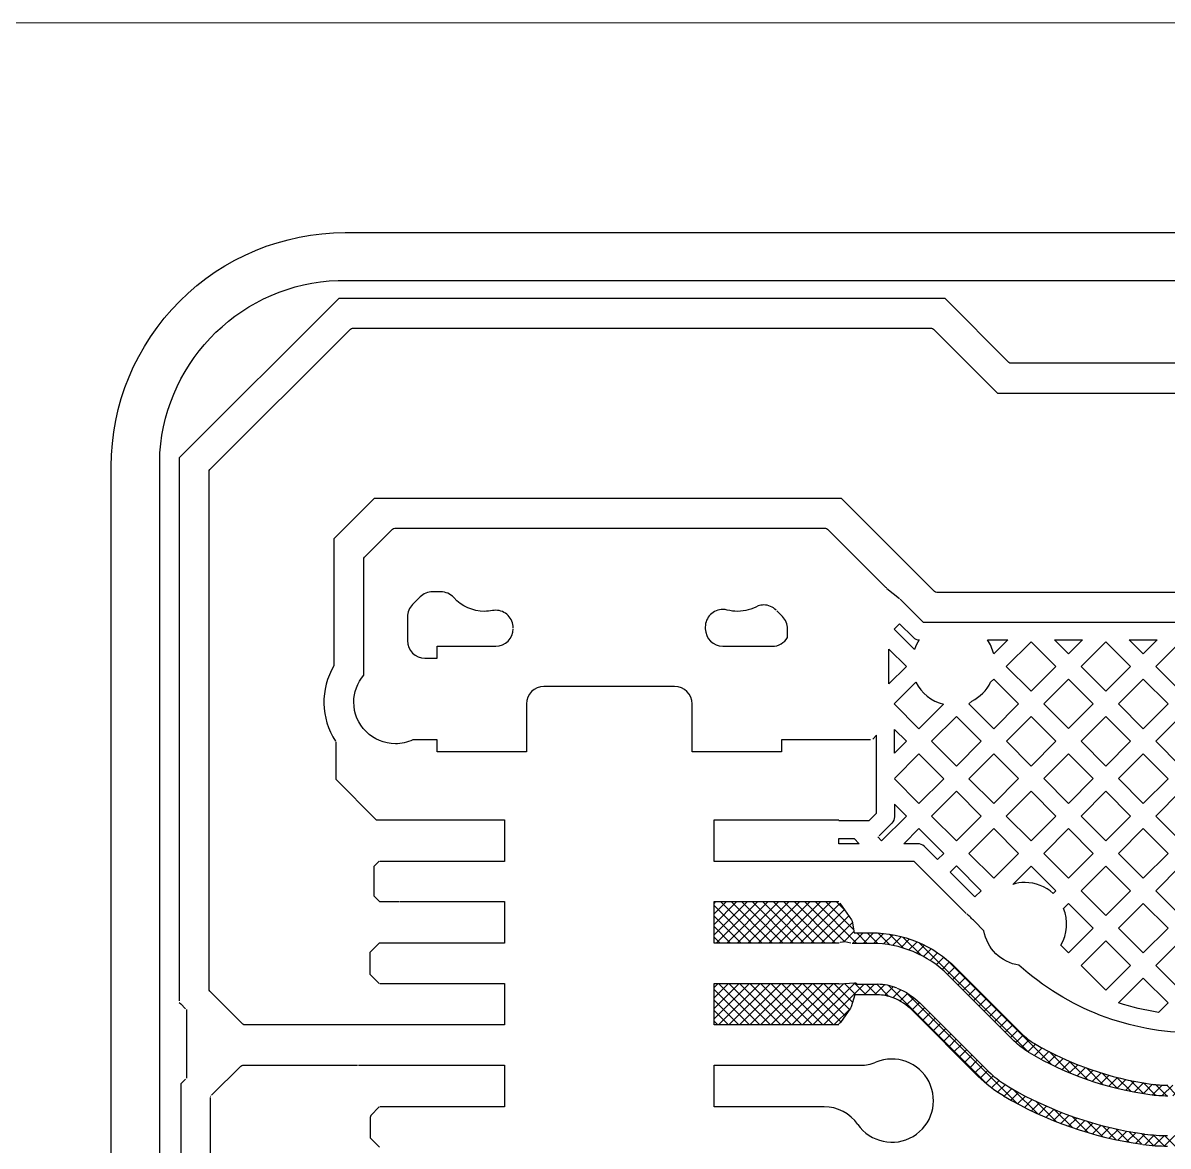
# Model space of a CAD drawing. Extents: x 3811 to 4253, y -432 to -307.
# Drawn here: x 4160.684 to 4165.581, y -356.044 to -351.24 of the extents above; entities that cross this region are included whole.
import ezdxf

# ---------------------------------------------------------------- set-up
doc = ezdxf.new("R2010")
doc.units = 0
doc.layers.add('gbr-dxf_layer0', color=7, linetype='Continuous')
doc.layers.add('gbr-outline-dxf_layer1', color=2, linetype='Continuous')
doc.layers.add('備註', color=1, linetype='Continuous', lineweight=9)

msp = doc.modelspace()

# ---------------------------------------------------------------- hatches: boundary and pattern name
at = {"layer": '備註', "linetype": 'Continuous'}
h = msp.add_hatch(dxfattribs=at)
h.set_pattern_fill('ANSI37', color=1, scale=0.01, angle=180, style=0)
h.set_pattern_definition([(135, (8843.560736277654, 77.47881360700057), (0.02245064030267288, 0.02245064030267288), []), (45.00000000000001, (8843.560736277654, 77.47881360700057), (0.02245064030267288, -0.02245064030267288), [])])
edge = h.paths.add_edge_path()
edge.add_ellipse((4240.778275471918, -361.3788892770392), major_axis=(0.01252426819055923, 0), ratio=1, start_angle=62.23431466019579, end_angle=74.47364938760656)
edge.add_line((4240.781627987142, -361.3668220513688), (4240.699102987142, -361.3437570513687))
edge.add_ellipse((4240.695610890889, -361.3560347483626), major_axis=(0.01276466136323169, 0), ratio=1, start_angle=74.12286977857029, end_angle=154.8854511866665)
edge.add_line((4240.684052987142, -361.3506170513688), (4240.661245987142, -361.3430890513688))
edge.add_ellipse((4240.639942253281, -361.6157295257153), major_axis=(0.2734715292828165, 0), ratio=1, start_angle=85.53206876416063, end_angle=124.9321066714137)
edge.add_line((4240.483350987142, -361.3915290513687), (4240.384305987142, -361.4603520513688))
edge.add_ellipse((4239.437211706495, -360.1596750521853), major_axis=(1.608958741745759, 0), ratio=1, start_angle=259.9973253950895, end_angle=306.0604171005775)
edge.add_line((4239.157744987143, -361.7441770513688), (4225.238295987143, -359.2907950513687))
edge.add_ellipse((4223.085734032277, -371.498371707494), major_axis=(12.39590459727366, 0), ratio=1, start_angle=79.99983239179853, end_angle=89.02223314645957)
edge.add_line((4223.297262987143, -359.1042720513688), (4223.286972987143, -359.1040200513688))
edge.add_ellipse((4223.11095373497, -374.6557703994424), major_axis=(15.55274643482438, 0), ratio=1, start_angle=89.35153732403013, end_angle=106.8624955880837)
edge.add_line((4218.599477987143, -359.7717350513688), (4216.316115987142, -360.4632500513687))
edge.add_ellipse((4217.25461848953, -363.35921541796), major_axis=(3.044240849782393, 0), ratio=1, start_angle=107.9560793490311, end_angle=112.9058941111479)
edge.add_ellipse((4216.075594712353, -360.5762347271943), major_axis=(0.02200018640532932, 0), ratio=1, start_angle=105.4255050779633, end_angle=113.3415489921781)
edge.add_ellipse((4212.143559357241, -350.9729123053939), major_axis=(10.35512774600846, 0), ratio=1, start_angle=269.9998540920655, end_angle=292.2641321823256)
edge.add_line((4212.143532987143, -361.3280400513687), (4204.118935987142, -361.3280400513687))
edge.add_line((4204.118935987142, -361.3280400513687), (4202.893957987142, -361.1811340513688))
edge.add_ellipse((4205.175863638907, -342.1540741339722), major_axis=(19.16340529508658, 0), ratio=1, start_angle=237.7232717037186, end_angle=263.1612090197558)
edge.add_line((4194.942432987143, -358.3563270513687), (4194.233357987143, -357.9085140513687))
edge.add_ellipse((4187.633997542184, -368.3550795381765), major_axis=(12.35646748681221, 0), ratio=1, start_angle=57.71835891717838, end_angle=89.99995156770952)
edge.add_line((4187.634007987142, -355.9986120513688), (4165.578979987143, -355.9986120513688))
edge.add_ellipse((4165.578869262658, -355.258169250713), major_axis=(0.7404428089344982, 0), ratio=1, start_angle=262.4938267302385, end_angle=270.0085679077276)
edge.add_ellipse((4165.476431202252, -356.0133978742096), major_axis=(0.02188917907489349, 0), ratio=1, start_angle=74.87409326211606, end_angle=82.18393003354159)
edge.add_ellipse((4165.694900038389, -354.4379770307294), major_axis=(1.568607452013243, 0), ratio=1, start_angle=239.5635427173167, end_angle=262.1038531305894)
edge.add_ellipse((4165.150757668535, -355.3668496548478), major_axis=(0.4920903544579044, 0), ratio=1, start_angle=224.8112738173064, end_angle=239.4010401363109)
edge.add_line((4164.801652987143, -355.7136620513687), (4164.520442987143, -355.4324520513687))
edge.add_ellipse((4164.314069383814, -355.6382910520273), major_axis=(0.2914785726996615, 0), ratio=1, start_angle=44.92569256920794, end_angle=68.28871349969538)
edge.add_ellipse((4164.3393467941, -355.5750084927667), major_axis=(0.2233344415716332, 0), ratio=1, start_angle=68.30772893291217, end_angle=90.00225939866054)
edge.add_line((4164.339337987142, -355.3516740513688), (4164.252260987142, -355.3516740513688))
edge.add_ellipse((4164.241280055295, -355.3581299144281), major_axis=(0.01273809373797429, 0), ratio=1, start_angle=30.45194212593424, end_angle=93.94816493345985)
edge.add_line((4164.240402987142, -355.3454220513688), (4164.173297987142, -355.3500370513688))
edge.add_line((4164.173297987142, -355.3500370513688), (4164.173297987142, -355.3477570513687))
edge.add_line((4164.173297987142, -355.3477570513687), (4163.639897987143, -355.3477570513687))
edge.add_line((4163.639897987143, -355.3477570513687), (4163.639897987143, -355.5255570513688))
edge.add_line((4163.639897987143, -355.5255570513688), (4164.173297987142, -355.5255570513688))
edge.add_line((4164.173297987142, -355.5255570513688), (4164.173297987142, -355.5200900513687))
edge.add_ellipse((4164.170352965722, -355.5077148852459), major_axis=(0.01272076600398494, 0), ratio=1, start_angle=283.3861588286522, end_angle=325.9358450458)
edge.add_line((4164.180890987142, -355.5148400513688), (4164.223257987142, -355.4539820513687))
edge.add_ellipse((4164.212995484167, -355.4463399364474), major_axis=(0.01279534633371312, 0), ratio=1, start_angle=323.3262771394688, end_angle=349.9625931420886)
edge.add_line((4164.225594987142, -355.4485700513687), (4164.242272987142, -355.3966750513687))
edge.add_line((4164.242272987142, -355.3966750513687), (4164.339337987142, -355.3966750513687))
edge.add_ellipse((4164.339350393999, -355.5750157469133), major_axis=(0.1783406959760962, 0), ratio=1, start_angle=68.24926606257229, end_angle=90.00398596916925)
edge.add_ellipse((4164.31406441543, -355.6382931401877), major_axis=(0.2464832540224461, 0), ratio=1, start_angle=44.92480392022333, end_angle=68.24064743318829)
edge.add_line((4164.488582987143, -355.4642320513688), (4164.769727987143, -355.7453770513687))
edge.add_ellipse((4165.150770251016, -355.3668388209625), major_axis=(0.537107436866128, 0), ratio=1, start_angle=224.8111193865649, end_angle=239.4319281955726)
edge.add_ellipse((4165.695346519485, -354.4381023065579), major_axis=(1.613727573838814, 0), ratio=1, start_angle=239.5535593819423, end_angle=262.1161129758722)
edge.add_ellipse((4165.578890742177, -355.2581129602392), major_axis=(0.7854990969039252, 0), ratio=1, start_angle=262.3260020331372, end_angle=270.0069473466934)
edge.add_line((4165.578985987143, -356.0436120513688), (4187.634007987142, -356.0436120513688))
edge.add_ellipse((4187.633994277775, -368.3550779260933), major_axis=(12.31146587473212, 0), ratio=1, start_angle=57.71834354806271, end_angle=89.99993619858863)
edge.add_line((4194.209322987143, -357.9465600513687), (4194.918402987142, -358.3943720513687))
edge.add_ellipse((4205.175869071835, -342.1540783210144), major_axis=(19.20840313318145, 0), ratio=1, start_angle=237.7232498901434, end_angle=263.1611872062008)
edge.add_line((4202.888597987142, -361.2258150513687), (4204.117680987142, -361.3730400513687))
edge.add_line((4204.117680987142, -361.3730400513687), (4212.143532987143, -361.3730400513687))
edge.add_ellipse((4212.143962758537, -350.9728673691231), major_axis=(10.40017269112545, 0), ratio=1, start_angle=269.997632338638, end_angle=292.2775751891053)
edge.add_ellipse((4217.254569022111, -363.359172341488), major_axis=(2.99918380735767, 0), ratio=1, start_angle=107.9504780254341, end_angle=112.9188479303681)
edge.add_ellipse((4217.355273658412, -363.6716505618637), major_axis=(3.327488292974247, 0), ratio=1, start_angle=105.4516366402203, end_angle=107.9418423971558)
edge.add_line((4216.468747987143, -360.4644320513687), (4218.612532987143, -359.8148000513687))
edge.add_ellipse((4223.110524784151, -374.6558001703436), major_axis=(15.50765020038047, 0), ratio=1, start_angle=89.34702091478596, end_angle=106.8609411970305)
edge.add_ellipse((4223.289459880481, -359.1277333126157), major_axis=(0.02153679939091865, 0), ratio=1, start_angle=264.1265545595571, end_angle=270.1359625785639)
edge.add_line((4223.289510987142, -359.1492700513687), (4223.296639987142, -359.1492700513687))
edge.add_ellipse((4223.085753396635, -371.4983870042003), major_axis=(12.35091748287424, 0), ratio=1, start_angle=79.99993745754108, end_angle=89.02165172779574)
edge.add_line((4225.230480987142, -359.3351100513688), (4239.149940987142, -361.7884970513687))
edge.add_ellipse((4239.43712501164, -360.1597059355809), major_axis=(1.653915101447564, 0), ratio=1, start_angle=260.0005388709043, end_angle=305.9201403605867)
edge.add_ellipse((4240.397414285672, -361.4794697178608), major_axis=(0.02203135084924462, 0), ratio=1, start_angle=296.9698749448992, end_angle=305.5256584150097)
edge.add_ellipse((4241.444091873731, -362.9767112480843), major_axis=(1.804788343711396, 0), ratio=1, start_angle=123.9697940119922, end_angle=124.9493166973945)
edge.add_line((4240.435655987142, -361.4799420513688), (4240.509115987143, -361.4284250513688))
edge.add_ellipse((4240.639941412939, -361.6157315073523), major_axis=(0.2284710057927174, 0), ratio=1, start_angle=86.4656404781321, end_angle=124.9326270091944)
edge.add_line((4240.654025987143, -361.3876950513687), (4240.701050987142, -361.4044400513687))
edge.add_line((4240.701050987142, -361.4044400513687), (4240.750207987143, -361.5285420513687))
edge.add_ellipse((4240.762031728044, -361.5238610911775), major_axis=(0.01271661264712969, 0), ratio=1, start_angle=201.5983662150841, end_angle=235.1110773603341)
edge.add_line((4240.754757987143, -361.5342920513688), (4240.753820987143, -361.5396120513687))
edge.add_line((4240.753820987143, -361.5396120513687), (4241.279145987142, -361.6322220513688))
edge.add_line((4241.279145987142, -361.6322220513688), (4241.310015987143, -361.4571220513687))
h.paths.add_polyline_path([(4163.639897987143, -354.9980000513688), (4163.639897987143, -355.1758000513688), (4164.173297987142, -355.1758000513688), (4164.173297987142, -355.1724170513688, 0.1050129999794623), (4164.178555987142, -355.1728270513688), (4164.198300987143, -355.1704220513687), (4164.229684987143, -355.1764570513687), (4164.314189987143, -355.1764570513687, -0.1989610000014064), (4164.640999987142, -355.3118500513688), (4164.922367987142, -355.5932170513688, 0.06388799998524355), (4164.986890987142, -355.6435090513687, 0.09864499997632305), (4165.502980987142, -355.8229320513688, 0.03410700000139696), (4165.580482987142, -355.8282200513688), (4187.634260987143, -355.8282200513688, -0.1417890000000341), (4194.324382987143, -357.7644400513688), (4195.033462987143, -358.2122540513691, 0.1114510000000331), (4202.914252987142, -361.0119470513688), (4204.130634987143, -361.1576470513688), (4212.143737987142, -361.1576470513688, 0.09745599999944704), (4216.002617987143, -360.3981970513688, -0.02167899999797715), (4216.263772987144, -360.3010550513681, -0.01074099999885962), (4216.409520987143, -360.2572090513684), (4218.550044987142, -359.6085500513688, -0.07673299999955843), (4223.300049987142, -358.9338750513688, -0.03938799998511715), (4225.267822987143, -359.1227650513687), (4239.187272987301, -361.5761520513969, 0.1987819999320423), (4240.261337987143, -361.3383420513687), (4240.385672987142, -361.2516370513686, -0.1753869999997423), (4240.677560987145, -361.1731420513687), (4240.775257987142, -361.1738600513688), (4240.814757987143, -361.1936350513687), (4240.814527987142, -361.1949340513687), (4241.339852987143, -361.2875450513687), (4241.370722987142, -361.1124450513688), (4240.845397987143, -361.0198340513687), (4240.844207987143, -361.0265800513687, 0.1927999994876279), (4240.834915987142, -361.0283920513688), (4240.700677987143, -361.1149290513687, 0.3110639999497912), (4240.695107987142, -361.1282690513688), (4240.678575987143, -361.1281470513687, 0.1739159998567557), (4240.359902987142, -361.2147470513688), (4240.235547987142, -361.3014700513688, -0.1987800000002189), (4239.195087987143, -361.5318370513687), (4225.275632987088, -359.0784500513591, 0.03934299999894748), (4223.303040987143, -358.8889170513687, 0.04296799985334238), (4223.299247987143, -358.8886240513688), (4223.289292987142, -358.8886240513688, 0.07655300000000492), (4218.536995987142, -359.5654840513687), (4216.249832987142, -360.2582700513688, 0.02166899999900385), (4215.985147987142, -360.3567250513687, -0.09744499999990434), (4212.143737987142, -361.1126470513688), (4204.131889987142, -361.1126470513688), (4202.919612987143, -360.9672670513687, -0.1114509999999863), (4195.057492987143, -358.1742100513687), (4194.348417987142, -357.7263940513687, 0.1417890000000125), (4187.634260987143, -355.7832200513687), (4165.580482987142, -355.7832200513687, -0.03423199998499024), (4165.508837987142, -355.7783140513687, -0.09860700000024084), (4165.009577987128, -355.6046470513602, -0.06364499998820487), (4164.954322987134, -355.5615320513606), (4164.672824987142, -355.2800340513685, 0.1989569999985511), (4164.314189987143, -355.1314570513687), (4164.238442987143, -355.1314570513687), (4164.230192987143, -355.0810840513687, 0.1182239999783184), (4164.227957987143, -355.0755970513687), (4164.177487987143, -355.0051370513688, 0.111968999943164), (4164.173297987142, -355.0014070513686), (4164.173297987142, -354.9980000513688)])

# ---------------------------------------------------------------- linework, layer by layer
at = {"layer": 'gbr-dxf_layer0'}
for p, q in [((4162.470019987142, -353.6728830513688), (4162.436117987143, -353.6728830513688)), ((4164.379145987143, -353.6590300513688), (4164.432172987143, -353.7014500513687)), ((4162.328240987143, -353.7807600513688), (4162.328240987143, -353.8809830513688)), ((4163.602304987143, -353.8239280513688), (4163.602304987143, -353.8305480513687)), ((4164.496375987143, -353.9189680513688), (4164.410057987143, -353.8326480513688)), ((4164.808564987143, -353.8788780513688), (4164.895387987142, -353.8788780513688)), ((4164.895387987142, -353.8788780513688), (4164.835684987142, -353.9384950513688)), ((4165.095602987143, -353.8788780513688), (4165.215172987142, -353.8788780513688)), ((4165.415387987143, -353.8788780513688), (4165.534705987143, -353.8788780513688)), ((4163.677922987143, -353.9060550513688), (4163.887949987143, -353.9060550513688)), ((4164.387672987143, -354.0668050513688), (4164.387672987143, -353.9180250513688)), ((4163.470410987143, -354.0775050513688), (4162.912762987143, -354.0775050513688)), ((4164.411039987142, -354.3632230513688), (4164.411039987142, -354.2611770513687)), ((4164.334839987143, -354.2860380513687), (4164.317999987143, -354.3028780513688)), ((4164.260640987142, -354.7500980513688), (4164.173297987143, -354.7500980513688)), ((4164.314012987143, -355.1764570513688), (4164.229685987142, -355.1764570513688)), ((4162.209877987143, -355.3477570513688), (4162.331949987143, -355.3477570513688)), ((4161.383360987143, -355.4600270513687), (4161.383360987143, -355.7531420513687)), ((4164.173297987143, -355.5255570513688), (4163.639897987143, -355.5255570513688)), ((4161.486737987143, -356.2266500513688), (4161.486737987143, -355.8353880513687)), ((4161.486740987142, -355.8301050513688), (4161.487882987143, -355.8301050513688)), ((4162.641677987143, -355.8755700513688), (4162.209877987143, -355.8755700513688))]:
    msp.add_line(p, q, dxfattribs=at)
at = {"layer": 'gbr-dxf_layer0', "linetype": 'Continuous'}
for points in [[(4161.270202987143, -356.7998780513688), (4161.270152987143, -355.4356430513688), (4161.270077987143, -353.0779900513688, -0.384262), (4162.031872987143, -352.3409080513688), (4171.899222987143, -352.3407050513688)], [(4172.741732987142, -352.6962530513688, -0.020487), (4172.727307987143, -352.6956680513688), (4171.918167987143, -352.6956500513688, -0.020775), (4171.903532987142, -352.6962530513688, -0.020786), (4171.888889987143, -352.6956480513688), (4164.910100987143, -352.6954900513688, -0.20222), (4164.900980987142, -352.6916550513688), (4164.627447987143, -352.4181220513688), (4162.035632987143, -352.4181220513688), (4161.352627987142, -353.1003680513688), (4161.352627987142, -355.4229420513688)], [(4161.480135987143, -355.3711770513688), (4161.480135987143, -353.1586350513688, -0.202305), (4161.483867987143, -353.1494650513687), (4162.084729987142, -352.5493650513687, -0.202179), (4162.093899987143, -352.5456300513688), (4164.569434987143, -352.5456300513688, -0.202328), (4164.578604987142, -352.5493650513687), (4164.851984987143, -352.8229980513688), (4187.068094987142, -352.8237600513688, -0.053761), (4190.291049987143, -353.2224900513688)], [(4196.699139987142, -357.1462050513688, -0.017997), (4195.640364987143, -356.5306380513687), (4194.144559987142, -355.5921830513687, 0.088703), (4188.389199987143, -353.6755500513688), (4164.591837987143, -353.6751680513688, -0.202133), (4164.582719987143, -353.6713330513688), (4164.185234987142, -353.2738470513688), (4162.186507987142, -353.2738470513688), (4162.013787987143, -353.4465680513688), (4162.013787987143, -353.9893680513688, 0.284412), (4162.020137987143, -354.3111070513688)], [(4162.099132987143, -354.1450670513688, -0.177629), (4162.141297987142, -354.0301080513688), (4162.141297987142, -353.5338930513688, -0.202133), (4162.145132987143, -353.5247750513687), (4162.264715987143, -353.4051920513688, -0.202117), (4162.273832987143, -353.4013580513688), (4162.644982987143, -353.4013580513688, -0.01913), (4162.658439987143, -353.4008480513688, -0.019126), (4162.671897987142, -353.4013580513688), (4163.727022987143, -353.4013580513688, -0.01913), (4163.740479987143, -353.4008480513688, -0.019126), (4163.753937987143, -353.4013580513688), (4164.115689987142, -353.4013580513688, -0.202133), (4164.124807987142, -353.4051920513688), (4164.366742987142, -353.6471520513688, -0.078274), (4164.372457987143, -353.6526130513687, -0.069751), (4164.377409987143, -353.6576180513688)], [(4162.435502987142, -353.6728900513688, 0.198977), (4162.382467987143, -353.6948550513688), (4162.350212987143, -353.7271100513688, 0.198962), (4162.328247987143, -353.7801450513688)], [(4162.780862987143, -353.8269600513688, 0.414241), (4162.705862987143, -353.7519600513688, 0.047089), (4162.691882987143, -353.7532750513687, -0.047413), (4162.658439987143, -353.7564480513687, -0.212271), (4162.526447987142, -353.6977700513688)], [(4163.905299987143, -353.7516680513688, 0.202302), (4163.852074987142, -353.7292000513688, 0.079851), (4163.828820987143, -353.7329500513688, -0.130752), (4163.740479987143, -353.7564480513687, -0.063559), (4163.695859987143, -353.7507580513688, 0.062717), (4163.677309987143, -353.7484270513688, 0.414241), (4163.602309987143, -353.8234280513688)], [(4163.953834987143, -353.8309450513688, 0.197173), (4163.932229987143, -353.7782730513688), (4163.908094987142, -353.7541380513687)], [(4163.888562987143, -353.9060480513688, 0.270317), (4163.953839987143, -353.8679820513688), (4163.953839987143, -353.8314470513688)], [(4164.410057987143, -353.8326480513688), (4164.433012987143, -353.8096920513688), (4164.490757987143, -353.8674400513688, 0.198113), (4164.517452987143, -353.8788750513688, 0.064002), (4164.496375987143, -353.9189680513688)], [(4162.837257987143, -354.1530100513688), (4162.837257987143, -354.3576670513688), (4162.455747987143, -354.3576670513688), (4162.455747987143, -354.3066130513687), (4162.351202987143, -354.3066130513687, -0.108184), (4162.276932987143, -354.3228670513687, -0.414223), (4162.099132987143, -354.1450670513688)], [(4164.411039987142, -354.5807100513688), (4164.411039987142, -354.6350350513688, -0.200951), (4164.399677987143, -354.6621770513688), (4164.345472987143, -354.7163830513688)], [(4164.718142987143, -355.0488480513687), (4164.495589987142, -354.8262980513688), (4164.132402987143, -354.8262980513688, -0.041391), (4164.126190987143, -354.8257870513688), (4163.639897987143, -354.8257870513688), (4163.639897987143, -354.6479870513688), (4164.173297987143, -354.6479870513688)], [(4164.177487987143, -355.0051380513688), (4164.227957987143, -355.0755980513688, -0.118307), (4164.230192987143, -355.0810850513687), (4164.238442987143, -355.1314580513688), (4164.314012987143, -355.1314580513688)], [(4165.695762987143, -355.5595950513688, -0.185818), (4164.943764987143, -355.2699270513688, -0.327479), (4164.794037987143, -355.1222030513688), (4164.753452987143, -355.0816180513688, 0.018189), (4164.720424987143, -355.0509850513688)], [(4164.314190987143, -355.1314580513688, -0.19896), (4164.672825987143, -355.2800350513688), (4164.954187987143, -355.5613970513688)], [(4162.209317987143, -355.1755480513688, -0.020143), (4162.207490987143, -355.1761550513688), (4162.168219987143, -355.2154250513688), (4162.168219987143, -355.3081350513688), (4162.207844987142, -355.3477570513688)], [(4164.173297987143, -355.3500370513688, -0.055126), (4164.176014987142, -355.3495870513688), (4164.240402987143, -355.3454230513688, -0.284522), (4164.252259987143, -355.3516750513688), (4164.339157987142, -355.3516750513688)], [(4164.986627987142, -355.6433530513688, -0.063651), (4164.922367987143, -355.5932170513688), (4164.641004987143, -355.3118550513688)], [(4162.209877987143, -355.5253050513688), (4161.634262987143, -355.5253050513688, -0.202063), (4161.625142987143, -355.5214700513688), (4161.483969987143, -355.3802950513688, -0.202117), (4161.480135987143, -355.3711770513688)], [(4164.339157987142, -355.3966750513688), (4164.242272987143, -355.3966750513688), (4164.225594987143, -355.4485700513688, -0.116749), (4164.223257987143, -355.4539820513688), (4164.180889987143, -355.5148400513688, -0.187919), (4164.173297987143, -355.5200900513688)], [(4164.422104987143, -355.3675750513688, -0.102099), (4164.520442987143, -355.4324530513688), (4164.801547987143, -355.7135580513688)], [(4164.877359987143, -355.8291530513688, -0.063743), (4164.769727987143, -355.7453780513688), (4164.488622987143, -355.4642730513688)], [(4161.490574987143, -355.8262700513688), (4161.615745987143, -355.7010970513688, -0.198963), (4161.635022987142, -355.6972620513688), (4162.114372987143, -355.6972620513688)], [(4163.639897987143, -355.8755700513688), (4163.639897987143, -355.6977700513688), (4164.265912987143, -355.6977670513688, 0.096635), (4164.331682987143, -355.6850520513688)], [(4161.379525987142, -355.7569780513688), (4161.359229987142, -355.7772730513688), (4161.359229987142, -356.2878130513687), (4161.774267987143, -356.7028480513687), (4161.931159987143, -356.7028480513687, -0.151628), (4162.031822987143, -356.6716070513688, -0.245404), (4162.177734987143, -356.7478080513688), (4162.209877987143, -356.7478080513688), (4162.507969987142, -356.7478080513688)], [(4162.207844987142, -355.8755700513688), (4162.171332987143, -355.9120820513688, -0.014274), (4162.169237987143, -355.9218330513688), (4162.169237987143, -356.0076500513688), (4162.209367987143, -356.0477830513688)], [(4164.254315987142, -355.9509200513688, 0.246509), (4164.110149987143, -355.8755750513687), (4163.639897987143, -355.8755700513688)]]:
    msp.add_lwpolyline(points, format="xyb", dxfattribs=at)
for points in [[(4164.435439987143, -353.7043620513688), (4164.533754987143, -353.8026780513688), (4169.034517987143, -353.8026780513688)], [(4165.215172987142, -353.8788780513688), (4165.155387987143, -353.9386630513687), (4165.095602987143, -353.8788780513688)], [(4165.534705987143, -353.8788780513688), (4165.475047987143, -353.9385350513688), (4165.415387987143, -353.8788780513688)], [(4162.403747987142, -353.9566000513688), (4162.455747987143, -353.9566000513688), (4162.455747987143, -353.9060550513688), (4162.705249987142, -353.9060550513688)], [(4164.387672987143, -353.9180250513688), (4164.462062987142, -353.9924150513688), (4164.387672987143, -354.0668050513688)], [(4164.308830987143, -354.3066130513687), (4163.927424987143, -354.3066130513687), (4163.927424987143, -354.3576670513688), (4163.545917987143, -354.3576670513688), (4163.545917987143, -354.1531220513688)], [(4164.411039987142, -354.2611770513687), (4164.462062987142, -354.3122000513688), (4164.411039987142, -354.3632230513688)], [(4162.022170987142, -354.3142320513688), (4162.022170987142, -354.4747600513688), (4162.195144987143, -354.6477350513688), (4162.311019987143, -354.6477350513688)], [(4164.173297987143, -354.6515450513688), (4164.302549987143, -354.6515450513688), (4164.334839987143, -354.6192550513688), (4164.334839987143, -354.2860380513687)], [(4164.411039987142, -354.4729500513687), (4164.516069987143, -354.5779800513688), (4164.621957987143, -354.4720920513687), (4164.515942987143, -354.3660800513688), (4164.411039987142, -354.4709820513688)], [(4164.339574987143, -354.7212730513688), (4164.356177987142, -354.7378730513688), (4164.462189987143, -354.6318600513688), (4164.411039987142, -354.5807100513688)], [(4162.313664987143, -354.6479870513688), (4162.743277987143, -354.6479870513688), (4162.743277987143, -354.8257870513688), (4162.209877987143, -354.8257870513688)], [(4164.173297987143, -354.7500980513688), (4164.173297987143, -354.7277450513688), (4164.238287987142, -354.7277450513688), (4164.260640987142, -354.7500980513688)], [(4162.207362987143, -354.8255350513688), (4162.184729987142, -354.8481400513688), (4162.184729987142, -354.9736170513688), (4162.208859987142, -354.9977480513688), (4162.291969987143, -354.9977480513688)], [(4162.294974987142, -354.9980000513688), (4162.743277987143, -354.9980000513688), (4162.743277987143, -355.1758000513688), (4162.209877987143, -355.1758000513688)], [(4163.639897987143, -355.1758000513688), (4163.639897987143, -354.9980000513688), (4164.173297987143, -354.9980000513688)], [(4164.173297987143, -355.1724180513688), (4164.173297987143, -355.1758000513688), (4163.639897987143, -355.1758000513688)], [(4164.225004987143, -355.1759650513687), (4164.198299987142, -355.1704230513687), (4164.178554987143, -355.1728280513688)], [(4162.332247987142, -355.3477570513688), (4162.743277987143, -355.3477570513688), (4162.743277987143, -355.5255570513688), (4162.209877987143, -355.5255570513688)], [(4163.639897987143, -355.5255570513688), (4163.639897987143, -355.3477570513688), (4164.173297987143, -355.3477570513688)], [(4161.352627987142, -355.4292930513688), (4161.358977987143, -355.4356430513688), (4161.379525987142, -355.4561900513688)], [(4162.118817987142, -355.6977700513688), (4162.209877987143, -355.6977700513688), (4162.628925987143, -355.6977700513688), (4162.743277987143, -355.6977700513688), (4162.743277987143, -355.8755700513688), (4162.641677987143, -355.8755700513688)]]:
    msp.add_lwpolyline(points, dxfattribs=at)
for points in [[(4164.889607987143, -353.9924150513688), (4164.995494987143, -353.8865300513688), (4165.101507987143, -353.9925430513688), (4164.995619987143, -354.0984280513688)], [(4165.209267987142, -353.9925430513688), (4165.315279987142, -353.8865300513688), (4165.421167987142, -353.9924150513688), (4165.315155987142, -354.0984280513688)], [(4165.528927987143, -353.9924150513688), (4165.634940987143, -353.8864030513688), (4165.740952987143, -353.9924150513688), (4165.634937987143, -354.0984280513688)], [(4165.049499987143, -354.1523080513688), (4165.155387987143, -354.0464230513688), (4165.261274987142, -354.1523080513688), (4165.155387987143, -354.2581950513688)], [(4165.369035987143, -354.1523080513688), (4165.475047987143, -354.0462950513688), (4165.581059987143, -354.1523080513688), (4165.475047987143, -354.2583200513688)], [(4164.569822987143, -354.3122000513688), (4164.675834987142, -354.2061870513688), (4164.781849987143, -354.3122000513688), (4164.675837987143, -354.4182130513688)], [(4164.889609987143, -354.3122000513688), (4164.995619987143, -354.2061870513688), (4165.101507987143, -354.3120750513688), (4164.995494987143, -354.4180880513687)], [(4165.209267987142, -354.3120750513688), (4165.315155987142, -354.2061870513688), (4165.421165987143, -354.3122000513688), (4165.315279987142, -354.4180880513687)], [(4165.528927987143, -354.3122000513688), (4165.634940987143, -354.2061870513688), (4165.740952987143, -354.3122030513688), (4165.634940987143, -354.4182150513687)], [(4164.729714987143, -354.4720920513687), (4164.835729987142, -354.3660800513688), (4164.941614987143, -354.4719680513688), (4164.835602987143, -354.5779800513688)], [(4165.049374987142, -354.4719680513688), (4165.155387987143, -354.3659550513688), (4165.261399987143, -354.4719680513688), (4165.155387987143, -354.5779800513688)], [(4165.369160987142, -354.4719680513688), (4165.475047987143, -354.3660800513688), (4165.581059987143, -354.4720950513688), (4165.475175987143, -354.5779800513688)], [(4164.569949987143, -354.6318600513688), (4164.675837987143, -354.5259720513688), (4164.781722987143, -354.6318600513688), (4164.675837987143, -354.7377450513688)], [(4164.889482987142, -354.6318600513688), (4164.995494987143, -354.5258470513688), (4165.101507987143, -354.6318600513688), (4164.995494987143, -354.7378730513688)], [(4165.209267987142, -354.6318600513688), (4165.315279987142, -354.5258470513688), (4165.421292987143, -354.6318600513688), (4165.315282987143, -354.7378730513688)], [(4165.529054987142, -354.6318600513688), (4165.634940987143, -354.5259750513688), (4165.740824987142, -354.6318600513688), (4165.634940987143, -354.7377450513688)], [(4164.729717987142, -354.7916250513688), (4164.835602987143, -354.6857400513687), (4164.941614987143, -354.7917530513688), (4164.835729987142, -354.8976380513687)], [(4165.049374987142, -354.7917530513688), (4165.155387987143, -354.6857400513687), (4165.261402987143, -354.7917530513688), (4165.155389987143, -354.8977650513688)], [(4165.369162987143, -354.7917530513688), (4165.475172987142, -354.6857400513687), (4165.581057987143, -354.7916250513688), (4165.475047987143, -354.8976380513687)], [(4164.649197987143, -354.8721450513688), (4164.675837987143, -354.8455050513688), (4164.781849987143, -354.9515180513688), (4164.755209987143, -354.9781580513688)], [(4165.209269987143, -354.9516450513688), (4165.315282987143, -354.8456330513688), (4165.421167987142, -354.9515180513688), (4165.315155987142, -355.0575300513688)], [(4165.528927987143, -354.9515180513688), (4165.634937987143, -354.8455050513688), (4165.740952987143, -354.9515200513688), (4165.634940987143, -355.0575330513688)], [(4165.369035987143, -355.1114100513688), (4165.475047987143, -355.0053980513688), (4165.581059987143, -355.1114130513687), (4165.475047987143, -355.2174250513688)], [(4165.209267987142, -355.2711780513688), (4165.315155987142, -355.1652900513687), (4165.421167987142, -355.2713050513688), (4165.315279987142, -355.3771900513688)], [(4165.528927987143, -355.2713050513688), (4165.634940987143, -355.1652930513688), (4165.740952987143, -355.2713050513688), (4165.634940987143, -355.3773170513688)]]:
    msp.add_lwpolyline(points, close=True, dxfattribs=at)
for points in [[(4164.409930987143, -354.1523080513688), (4164.503237987143, -354.0590000513687, 0.222526), (4164.620607987143, -354.1536550513688), (4164.515942987143, -354.2583200513688)], [(4164.729714987143, -354.1523080513688), (4164.741507987143, -354.1405170513688, 0.165569), (4164.822537987143, -354.0594850513688), (4164.835727987142, -354.0462950513688), (4164.941742987143, -354.1523080513688), (4164.835729987142, -354.2583200513688)], [(4164.451712987143, -354.7500980513688), (4164.516069987143, -354.6857400513687), (4164.621957987143, -354.7916250513688), (4164.595317987143, -354.8182650513688), (4164.538512987143, -354.7614600513688, 0.20095), (4164.511369987143, -354.7500980513688)], [(4164.916939987143, -354.9241880513687), (4164.995494987143, -354.8456330513688), (4165.101507987143, -354.9516450513688), (4165.089979987142, -354.9631750513688, 0.188154), (4164.969587987143, -354.9162130513687, 0.07534400000000001)], [(4165.122620987143, -355.1845300513688, 0.234721), (4165.134170987143, -355.0267430513688), (4165.155389987143, -355.0055250513687), (4165.261274987142, -355.1114100513688), (4165.155387987143, -355.2172980513687)], [(4165.369227987143, -355.4310030513688), (4165.475047987143, -355.3251850513687), (4165.581059987143, -355.4311970513688), (4165.540497987143, -355.4717600513688, -0.042189)]]:
    msp.add_lwpolyline(points, format="xyb", close=True, dxfattribs=at)
at = {"layer": 'gbr-dxf_layer0'}
for centre, radius, start, end in [((4162.470657987143, -353.7478750513687), 0.074985, 42.02856299998808, 90.01545599999208), ((4162.705862987143, -353.8310480513688), 0.075, 270, 0), ((4163.677309987143, -353.8310480513688), 0.075, 180, 270), ((4162.403247987142, -353.8815950513688), 0.075, 180, 270), ((4164.663039987143, -353.9810550513688), 0.177812, 13.84800600000473, 35.07356900001298), ((4162.912262987143, -354.1525100513688), 0.075, 90, 180), ((4163.470909987143, -354.1525100513688), 0.075, 0, 90), ((4164.314197987143, -355.6385650513687), 0.462105, 44.99220300001376, 90.00080400000799), ((4164.339332987143, -355.5750870513688), 0.223412, 68.31226699996566, 89.99893199998624), ((4164.339332987143, -355.5750870513688), 0.17841, 68.3118379999858, 89.99818699998919), ((4164.314029987143, -355.6383450513688), 0.246542, 44.92769699999459, 68.23775499997173), ((4165.150722987142, -355.3667950513688), 0.276577, 224.756369000003, 239.3144130000025), ((4165.695250987143, -354.4379330513688), 1.39828, 239.5628570000093, 262.0827039999674), ((4165.695255987142, -354.4379350513688), 1.35328, 239.5624939999831, 262.0822060000335), ((4164.400112987143, -355.8491570513688), 0.177798, 214.9141610000026, 112.6358240000128), ((4165.150855987143, -355.3667250513687), 0.492248, 224.813505000008, 239.398526999974), ((4165.694922987142, -354.4379000513688), 1.568685, 239.5702880000031, 262.103402000012), ((4165.580494987143, -355.2575880513688), 0.525632, 262.1925629999719, 269.998734000008), ((4165.694927987142, -354.4379000513688), 1.61369, 239.570045000014, 262.0202750000284), ((4165.580482987143, -355.2575880513688), 0.5706319999999999, 262.1941449999633, 270.0001010000049), ((4165.578907987143, -355.2575800513688), 0.741032, 262.4968210000059, 270.0056119999902), ((4165.578924987143, -355.2575800513688), 0.78603, 262.3286119999939, 270.0043009999627)]:
    msp.add_arc(centre, radius, start, end, dxfattribs=at)
at = {"layer": 'gbr-outline-dxf_layer1', "linetype": 'Continuous'}
msp.add_lwpolyline([(4161.061542987143, -364.7366150513687), (4161.061542987143, -353.1366870513688, -0.4142149999999999), (4162.061540987143, -352.1366900513688), (4186.931442987143, -352.1366900513688, -0.152268), (4195.512577987143, -354.8118180513688, 0.152268), (4204.946392987143, -357.7531370513688), (4210.446254987142, -357.7531370513688, 0.101585), (4216.986244987143, -356.4104930513688, -0.145892), (4225.557144987142, -355.4186100513688), (4243.426562987142, -358.5695270513688, -0.414233), (4244.237652987143, -359.7279870513688), (4242.223162987142, -371.1517180513688, -0.414154), (4241.064764987143, -371.9629300513688), (4223.341755987143, -368.8376820513688, 0.144694), (4222.215092987142, -368.9654580513688, -0.100411), (4210.446254987142, -371.3530600513688), (4204.946392987143, -371.3530600513688, -0.151026), (4187.904770987143, -366.0853550513688, 0.151038), (4186.776247987143, -365.7366130513687), (4162.061540987143, -365.7366130513687, -0.4142149999999999)], format="xyb", close=True, dxfattribs=at)
at = {"layer": '備註', "color": 1, "linetype": 'Continuous'}
msp.add_lwpolyline([(4159.858945180634, -351.2396305706987), (4165.902512458973, -351.2396305706987), (4165.902512458973, -366.8075538762951), (4159.858945180634, -366.8075538762951)], close=True, dxfattribs=at)

doc.saveas('drawing.dxf')
